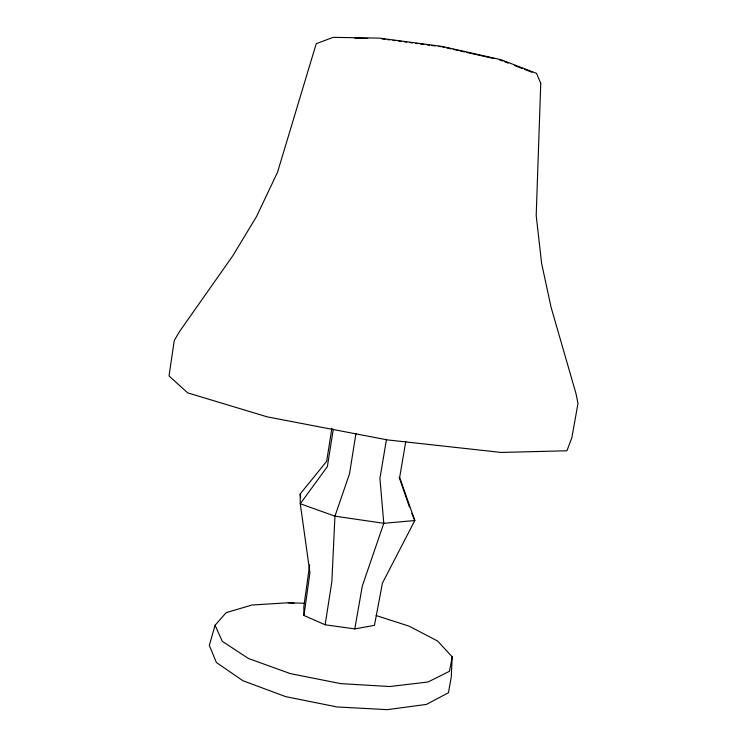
<?xml version="1.0" encoding="UTF-8"?>
<svg xmlns="http://www.w3.org/2000/svg" width="747" height="747" viewBox="0 0 747 747"><rect width="100%" height="100%" fill="white"/><g stroke="black" fill="none" stroke-linecap="round" stroke-linejoin="round"><path stroke-width="1.12" d="M376.189 615.537L409.291 626.229L437.611 641.038L452.206 656.809L451.253 677.184L448.433 692.777L426.416 704.412L387.254 709.65L337.112 706.961L285.699 696.643L242.924 680.732L216.415 662.542L209.319 645.371L215.099 625.239L226.145 612.652L252.056 604.995L288.258 602.782L304.244 603.24M309.641 564.891L303.814 606.853L303.964 615.5L325.132 624.781L354.788 628.909L374.434 625.342L382.436 583.09L414.809 520.547L399.664 477.464L405.789 441.421M303.964 615.5L309.93 572.762L300.275 503.749L300.182 493.991L326.663 461.301L331.883 428.227M325.132 624.781L331.864 581.633L334.945 516.158L349.503 473.841L355.945 433.568M333.274 429.254L327.354 466.66L300.275 503.749L334.945 516.158L383.781 523.302L414.809 520.547L411.821 513.338M386.488 439.376L379.924 478.379L383.781 523.302L362.314 585.956L354.788 628.909M452.206 656.809L449.507 671.282L428.031 681.992L389.701 686.54L340.707 683.626L290.284 673.598L248.387 658.471L222.261 641.309L215.099 625.239M354.946 38.237L367.72 38.461M288.258 602.782L294.029 603.231M381.633 38.835L385.05 39.283M387.329 39.591L389.607 39.89M393.034 40.347L395.312 40.646M398.73 41.094L401.008 41.402M404.426 41.851L406.704 42.149M410.122 42.607L412.409 42.906M415.827 43.363L418.105 43.662M420.384 43.961L423.801 44.418M427.219 44.867L429.506 45.175M431.785 45.474L435.202 45.922M438.62 46.379L440.898 46.678M442.037 46.828L444.288 47.341M446.538 47.845L451.039 48.863M453.289 49.367L457.79 50.385M460.04 50.899L464.541 51.907M466.8 52.421L493.804 58.518M499.426 59.788L502.694 61.03M504.869 61.87L508.137 63.121M514.674 65.615L522.293 68.537M524.469 69.368L532.088 72.291M399.178 477.352L409.412 506.961M300.182 493.991L300.639 497.418M540.753 83.29L536.197 215.594L541.612 263.392L551.071 307.241L575.984 393.576L577.982 403.445L571.828 437.845L566.936 450.777L501.19 452.439L387.488 439.908L267.379 416.901L187.684 392.857L169.018 375.965L174.266 340.501L179.551 331.519L232.849 255.726L256.576 216.462L277.539 172.212L316.233 43.69L333.153 37.35L379.364 38.116L442.317 46.463L501.022 59.704L536.514 73.337L540.753 83.29"/></g></svg>
